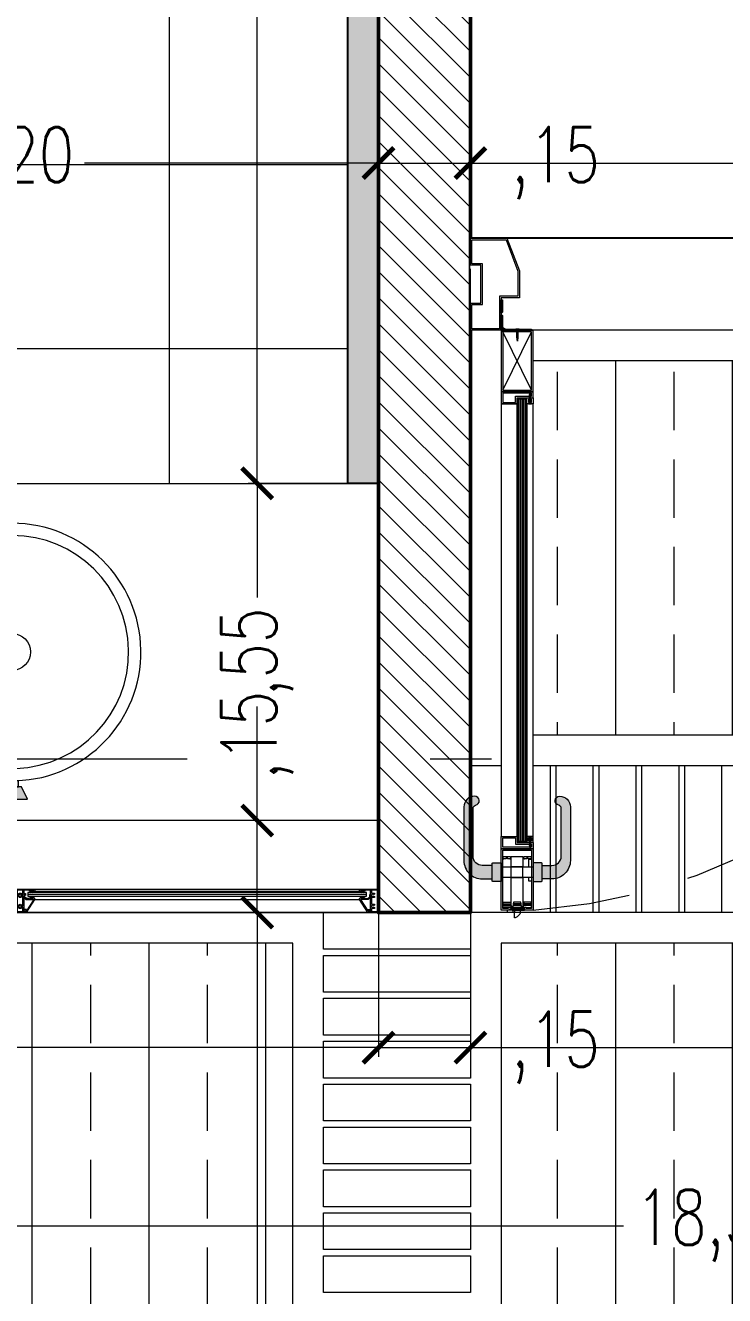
# Model space of a CAD drawing. Header units: millimetres. Extents: x 216 to 2687, y 57 to 1099.
# Drawn here: x 228.446 to 229.588, y 85.072 to 87.144 of the extents above; entities that cross this region are included whole.
import ezdxf

# ---------------------------------------------------------------- set-up
doc = ezdxf.new("R2010")
doc.units = ezdxf.units.MM
doc.header["$LTSCALE"] = 0.5
doc.set_wipeout_variables(frame=1)
doc.header["$PDMODE"] = 35
for name, pattern in [('DASHDOT2', [12.7, 6.35, -3.175, 0, -3.175]), ('DASHED', [19.05, 12.7, -6.35]), ('DASHED2', [9.525, 6.35, -3.175]), ('DIVIDE2', [15.875, 6.35, -3.175, 0, -3.175, 0, -3.175]), ('HIDDEN', [0.375, 0.25, -0.125])]:
    doc.linetypes.add(name, pattern=pattern)
for name, color, linetype, lineweight in [('A-COTAS', 7, 'Continuous', 9), ('A-EJES', 7, 'DASHDOT2', 9), ('A-EJES -APAR', 251, 'DIVIDE2', 9), ('A-HID-APAR', 46, 'Continuous', 13), ('A-MUEB-FIJO', 44, 'Continuous', 15), ('A-MURO', 5, 'Continuous', 50), ('A-MURO-ACHU', 250, 'Continuous', 0), ('A-PISO', 7, 'Continuous', 15), ('A-PISO -ACHU', 55, 'Continuous', 0), ('A-PISO -GRAN', 43, 'Continuous', 13), ('A-PLAN-ACHU1', 105, 'Continuous', 9), ('A-PLAN-ACHU2', 146, 'Continuous', 0), ('A-PLAN-ACHU3', 250, 'Continuous', 0), ('A-PROY', 6, 'HIDDEN', 18), ('A-PUER', 36, 'Continuous', 13), ('A-VENT', 1, 'Continuous', 15), ('A-WIPEOUT', 255, 'Continuous', 0)]:
    doc.layers.add(name, color=color, linetype=linetype, lineweight=lineweight)
doc.layers.add('BORRADOR', color=3, linetype='Continuous', plot=False)
doc.styles.add('Cotas', font='romans.shx', dxfattribs={"width": 0.75})
doc.dimstyles.new("1-25'", dxfattribs={"dimtxt": 0.075, "dimasz": 0.05, "dimexe": 0.015, "dimexo": 0, "dimgap": 0.02, "dimtad": 0, "dimzin": 4, "dimtxsty": 'Cotas', "dimblk": 'ARCHTICK', "dimcen": 0.09, "dimclrd": 142, "dimclre": 2, "dimclrt": 2, "dimadec": 0, "dimazin": 0, "dimtfac": 1, "dimtmove": 0, "dimatfit": 3, "dimfxl": 0.1, "dimlwd": 13, "dimlwe": 9, "dimarcsym": 2})
pattern_1 = [(90, (-2414.34887, -998.31859), (-0.1905, 4e-17), []), (90, (-2414.25362, -998.22334), (-0.1905, 4e-17), [0.09525, -0.047625])]

# ---------------------------------------------------------------- blocks, each defined once
blk = doc.blocks.new('LAVAMANOS_NAL 2')
at = {"layer": 'A-HID-APAR'}
blk.add_hatch(color=256, dxfattribs=at).paths.add_polyline_path([(0.1741, -0.1653), (0.0277, -0.0189), (0.0189, -0.0277), (0.1653, -0.1741)])
h = blk.add_hatch(color=256, dxfattribs=at)
h.paths.add_polyline_path([(0.1626, -0.1485), (0.1556, -0.1414), (0.1414, -0.1556), (0.1485, -0.1626)])
h.paths.add_polyline_path([(0.1874, -0.152), (0.1662, -0.145), (0.145, -0.1662), (0.152, -0.1874)])
at = {"layer": 'A-EJES -APAR', "linetype": 'DASHED2', "ltscale": 0.5}
blk.add_line((0.2383, -0.2383), (-0.2921, 0.2921), dxfattribs=at)
at = {"layer": 'A-HID-APAR'}
blk.add_line((0.0494, -0.0406), (0.0406, -0.0494), dxfattribs=at)
for points in [[(0.1741, -0.1653), (0.0277, -0.0189), (0.0189, -0.0277), (0.1653, -0.1741)], [(0.1874, -0.152), (0.1662, -0.145), (0.145, -0.1662), (0.152, -0.1874)]]:
    blk.add_lwpolyline(points, close=True, dxfattribs=at)
blk.add_lwpolyline([(0.1626, -0.1485), (0.1556, -0.1414), (0.1414, -0.1556), (0.1485, -0.1626), (0.1626, -0.1485)], dxfattribs=at)
blk.add_circle((0, 0), 0.03, dxfattribs=at)
for radius, start, end in [(0.21, 316.7058, 313.2949), (0.19, 316.8855, 313.1153)]:
    blk.add_arc((0, 0), radius, start, end, dxfattribs=at)
blk = doc.blocks.new('_ArchTick')
at = {"color": 0, "linetype": 'ByBlock', "const_width": 0.15}
blk.add_lwpolyline([(-0.5, -0.5), (0.5, 0.5)], dxfattribs=at)
blk = doc.blocks.new('*D161')
at = {"layer": 'A-COTAS', "color": 2, "linetype": 'DASHDOT2', "lineweight": 9, "transparency": 16777216}
for p, q in [((226.7228, 85.6969), (226.7228, 85.4615)), ((229.0228, 85.6969), (229.0228, 85.4615))]:
    blk.add_line(p, q, dxfattribs=at)
at = {"layer": 'A-COTAS', "color": 142, "linetype": 'Continuous', "lineweight": 13, "transparency": 16777216}
for p, q in [((226.7228, 85.4765), (227.7499, 85.4765)), ((229.0228, 85.4765), (227.9956, 85.4765))]:
    blk.add_line(p, q, dxfattribs=at)
at = {"layer": 'DEFPOINTS', "color": 0, "transparency": 16777216}
for p in [(226.7228, 85.6969), (229.0228, 85.6969), (229.0228, 85.4765)]:
    blk.add_point(p, dxfattribs=at)
at = {"layer": 'A-COTAS', "color": 142, "lineweight": 13, "transparency": 16777216, "xscale": 0.05, "yscale": 0.05, "zscale": 0.05, "rotation": 180}
blk.add_blockref('_ArchTick', (226.7228, 85.4765), dxfattribs=at)
at = {"layer": 'A-COTAS', "color": 142, "lineweight": 13, "transparency": 16777216, "xscale": 0.05, "yscale": 0.05, "zscale": 0.05}
blk.add_blockref('_ArchTick', (229.0228, 85.4765), dxfattribs=at)
at = {"layer": 'A-COTAS', "color": 2, "transparency": 16777216, "insert": (227.8728, 85.4765), "char_height": 0.09, "attachment_point": 5, "style": 'Cotas'}
blk.add_mtext('2,30', dxfattribs=at)
blk = doc.blocks.new('ALN-177', base_point=(0.5588, 0.5404))
at = {"layer": 'A-PLAN-ACHU1'}
for p, q in [((0.5343, 0.5506), (0.5324, 0.5529)), ((0.5344, 0.5519), (0.5324, 0.5529)), ((0.5343, 0.5506), (0.5324, 0.5484)), ((0.5343, 0.5494), (0.5324, 0.5484)), ((0.5361, 0.5485), (0.5343, 0.5494)), ((0.5361, 0.5528), (0.5344, 0.5519)), ((0.5361, 0.5485), (0.5361, 0.5528))]:
    blk.add_line(p, q, dxfattribs=at)
at = {"layer": 'A-VENT'}
blk.add_lwpolyline([(0.5558, 0.5404), (0.5588, 0.5404), (0.5588, 0.5419), (0.5377, 0.5555), (0.5362, 0.5555), (0.5343, 0.554), (0.5343, 0.5521), (0.5362, 0.5536), (0.5362, 0.5478), (0.5343, 0.5493), (0.5343, 0.5481), (0.5362, 0.5466), (0.5362, 0.5418), (0.5332, 0.5388), (0.5295, 0.5388), (0.5295, 0.5386), (0.5305, 0.5376), (0.5342, 0.5376), (0.5377, 0.5412), (0.5377, 0.5537), (0.5561, 0.5419), (0.5541, 0.5419), (0.5541, 0.5389, 1), (0.5566, 0.5389)], format="xyb", close=True, dxfattribs=at)
blk = doc.blocks.new('ALN-292')
at = {"layer": 'A-VENT'}
blk.add_lwpolyline([(0, 0.024), (0, 0), (0.0035, 0), (0.0035, 0.0025), (0.0015, 0.0015), (0.0015, 0.0079), (0.0035, 0.0069), (0.0035, 0.008), (0.0015, 0.009), (0.0015, 0.0179), (0.007, 0.0179), (0.007, 0.015), (0.01, 0.015), (0.0092, 0.0165), (0.0085, 0.0165), (0.0085, 0.0179), (0.0365, 0.0179), (0.0365, 0.0165), (0.0358, 0.0165), (0.035, 0.015), (0.038, 0.015), (0.038, 0.024), (0.038, 0.033), (0.035, 0.033), (0.0358, 0.0315), (0.0365, 0.0315), (0.0365, 0.0301), (0.0085, 0.0301), (0.0085, 0.0315), (0.0092, 0.0315), (0.01, 0.033), (0.007, 0.033), (0.007, 0.0301), (0.0015, 0.0301), (0.0015, 0.039), (0.0035, 0.04), (0.0035, 0.0411), (0.0015, 0.0401), (0.0015, 0.0465), (0.0035, 0.0455), (0.0035, 0.048), (0, 0.048)], close=True, dxfattribs=at)
for points in [[(0.0092, 0.0274, 0.352285), (0.0065, 0.024, 0.352285), (0.0092, 0.0206), (0.0092, 0.0194), (0.0015, 0.0194), (0.0015, 0.024), (0.0015, 0.0286), (0.0092, 0.0286)], [(0.008, 0.024, 1), (0.012, 0.024, 1)], [(0.0272, 0.0274, 0.352285), (0.0245, 0.024, 0.352285), (0.0272, 0.0206), (0.0272, 0.0194), (0.0107, 0.0194), (0.0107, 0.0206, 0.352285), (0.0135, 0.024, 0.352285), (0.0107, 0.0274), (0.0107, 0.0286), (0.0272, 0.0286)], [(0.026, 0.024, 1), (0.03, 0.024, 1)], [(0.0288, 0.0206, 0.352285), (0.0315, 0.024, 0.352285), (0.0288, 0.0274), (0.0288, 0.0286), (0.0365, 0.0286), (0.0365, 0.024), (0.0365, 0.0194), (0.0288, 0.0194)]]:
    blk.add_lwpolyline(points, format="xyb", close=True, dxfattribs=at)
blk = doc.blocks.new('V-5_PL_BLQ4')
at = {"layer": 'A-PLAN-ACHU1'}
blk.add_lwpolyline([(2.2803, 0.1175), (1.7277, 0.1175), (1.7277, 0.1235), (2.2803, 0.1235)], close=True, dxfattribs=at)
for points in [[(1.7321, 0.1141), (1.7364, 0.1141), (1.7354, 0.1159), (1.7364, 0.1178), (1.7342, 0.1159), (1.732, 0.1178), (1.733, 0.1158), (1.7321, 0.1141)], [(1.7322, 0.1141), (1.7365, 0.1141), (1.7355, 0.1159), (1.7365, 0.1178), (1.7343, 0.1159), (1.7321, 0.1178), (1.7331, 0.1158), (1.7322, 0.1141)], [(2.2718, 0.1141), (2.2761, 0.1141), (2.2751, 0.1159), (2.2761, 0.1178), (2.2739, 0.1159), (2.2717, 0.1178), (2.2727, 0.1158), (2.2718, 0.1141)]]:
    blk.add_lwpolyline(points, dxfattribs=at)
at = {"layer": 'A-PLAN-ACHU2'}
for points in [[(1.739, 0.1289), (2.269, 0.1289)], [(2.2803, 0.1205), (1.7277, 0.1205)], [(2.269, 0.1155), (1.739, 0.1155)], [(1.739, 0.112), (2.2796, 0.112)]]:
    blk.add_lwpolyline(points, dxfattribs=at)
at = {"layer": 'A-VENT'}
blk.add_lwpolyline([(2.3, 0.15), (2.3, 0), (0, 0), (0, 0.15)], close=True, dxfattribs=at)
blk.add_lwpolyline([(2.2921, 0.121, -3.732051), (2.2921, 0.123), (2.2934, 0.1238), (2.2934, 0.1255), (2.2884, 0.1255), (2.2884, 0.1365), (2.2934, 0.1365), (2.2934, 0.1382), (2.2921, 0.139, -3.732051), (2.2921, 0.141), (2.2934, 0.1418), (2.2934, 0.1435), (2.2884, 0.1435), (2.2884, 0.1485), (2.2984, 0.1485), (2.2984, 0.1464), (2.3, 0.148), (2.3, 0.15), (2.284, 0.15), (2.284, 0.147), (2.2855, 0.1478), (2.2855, 0.1485), (2.2869, 0.1485), (2.2869, 0.1135), (2.278, 0.1135), (2.277, 0.1155), (2.2759, 0.1155), (2.2769, 0.1135), (2.2705, 0.1135), (2.2715, 0.1155), (2.269, 0.1155), (2.269, 0.112), (2.3, 0.112), (2.3, 0.114), (2.2984, 0.1156), (2.2984, 0.1135), (2.2884, 0.1135), (2.2884, 0.1185), (2.2934, 0.1185), (2.2934, 0.1202)], format="xyb", close=True, dxfattribs=at)
at = {"layer": 'A-VENT', "rotation": 90}
for name, p in [('ALN-292', (1.739, 0.112)), ('ALN-177', (2.2841, 0.15))]:
    blk.add_blockref(name, p, dxfattribs=at)
at = {"layer": 'A-VENT', "xscale": -1, "rotation": 270}
blk.add_blockref('ALN-177', (1.7239, 0.15), dxfattribs=at)
blk = doc.blocks.new('*D240')
at = {"layer": 'A-COTAS', "color": 2, "linetype": 'DASHDOT2', "lineweight": 9, "transparency": 16777216}
for p, q in [((229.0228, 85.6969), (229.0228, 85.4615)), ((229.1728, 85.6969), (229.1728, 85.4615))]:
    blk.add_line(p, q, dxfattribs=at)
at = {"layer": 'A-COTAS', "color": 142, "linetype": 'Continuous', "lineweight": 13, "transparency": 16777216}
for p, q in [((229.0228, 85.4765), (229.1728, 85.4765)), ((229.1728, 85.4765), (229.2228, 85.4765))]:
    blk.add_line(p, q, dxfattribs=at)
at = {"layer": 'DEFPOINTS', "color": 0, "transparency": 16777216}
for p in [(229.0228, 85.6969), (229.1728, 85.6969), (229.1728, 85.4765)]:
    blk.add_point(p, dxfattribs=at)
at = {"layer": 'A-COTAS', "color": 142, "lineweight": 13, "transparency": 16777216, "xscale": 0.05, "yscale": 0.05, "zscale": 0.05, "rotation": 180}
blk.add_blockref('_ArchTick', (229.0228, 85.4765), dxfattribs=at)
at = {"layer": 'A-COTAS', "color": 142, "lineweight": 13, "transparency": 16777216, "xscale": 0.05, "yscale": 0.05, "zscale": 0.05}
blk.add_blockref('_ArchTick', (229.1728, 85.4765), dxfattribs=at)
at = {"layer": 'A-COTAS', "color": 2, "transparency": 16777216, "insert": (229.3119, 85.4765), "char_height": 0.09, "attachment_point": 5, "style": 'Cotas'}
blk.add_mtext(',15', dxfattribs=at)
blk = doc.blocks.new('*D241')
at = {"layer": 'A-COTAS', "color": 2, "linetype": 'DASHDOT2', "lineweight": 9, "transparency": 16777216}
for p, q in [((229.1728, 85.6969), (229.1728, 85.4615)), ((230.6728, 85.6969), (230.6728, 85.4615))]:
    blk.add_line(p, q, dxfattribs=at)
at = {"layer": 'A-COTAS', "color": 142, "linetype": 'Continuous', "lineweight": 13, "transparency": 16777216}
for p, q in [((229.1728, 85.4765), (229.8047, 85.4765)), ((230.6728, 85.4765), (230.0408, 85.4765))]:
    blk.add_line(p, q, dxfattribs=at)
at = {"layer": 'DEFPOINTS', "color": 0, "transparency": 16777216}
for p in [(229.1728, 85.6969), (230.6728, 85.6969), (230.6728, 85.4765)]:
    blk.add_point(p, dxfattribs=at)
at = {"layer": 'A-COTAS', "color": 142, "lineweight": 13, "transparency": 16777216, "xscale": 0.05, "yscale": 0.05, "zscale": 0.05, "rotation": 180}
blk.add_blockref('_ArchTick', (229.1728, 85.4765), dxfattribs=at)
at = {"layer": 'A-COTAS', "color": 142, "lineweight": 13, "transparency": 16777216, "xscale": 0.05, "yscale": 0.05, "zscale": 0.05}
blk.add_blockref('_ArchTick', (230.6728, 85.4765), dxfattribs=at)
at = {"layer": 'A-COTAS', "color": 2, "transparency": 16777216, "insert": (229.9228, 85.4765), "char_height": 0.09, "attachment_point": 5, "style": 'Cotas'}
blk.add_mtext('1,50', dxfattribs=at)
blk = doc.blocks.new('*D277')
at = {"layer": 'A-COTAS', "color": 2, "linetype": 'DASHDOT2', "lineweight": 9, "transparency": 16777216}
for p, q in [((227.8272, 86.5469), (227.8272, 86.9346)), ((229.0228, 86.9196), (229.0228, 86.9346))]:
    blk.add_line(p, q, dxfattribs=at)
at = {"layer": 'A-COTAS', "color": 142, "linetype": 'Continuous', "lineweight": 13, "transparency": 16777216}
for p, q in [((227.8272, 86.9196), (228.3069, 86.9196)), ((229.0228, 86.9196), (228.543, 86.9196))]:
    blk.add_line(p, q, dxfattribs=at)
at = {"layer": 'DEFPOINTS', "color": 0, "transparency": 16777216}
for p in [(229.0228, 86.9196), (229.0228, 86.9196), (227.8272, 86.5469)]:
    blk.add_point(p, dxfattribs=at)
at = {"layer": 'A-COTAS', "color": 142, "lineweight": 13, "transparency": 16777216, "xscale": 0.05, "yscale": 0.05, "zscale": 0.05, "rotation": 180}
blk.add_blockref('_ArchTick', (227.8272, 86.9196), dxfattribs=at)
at = {"layer": 'A-COTAS', "color": 142, "lineweight": 13, "transparency": 16777216, "xscale": 0.05, "yscale": 0.05, "zscale": 0.05}
blk.add_blockref('_ArchTick', (229.0228, 86.9196), dxfattribs=at)
at = {"layer": 'A-COTAS', "color": 2, "transparency": 16777216, "insert": (228.425, 86.9196), "char_height": 0.09, "attachment_point": 5, "style": 'Cotas'}
blk.add_mtext('1,20', dxfattribs=at)
blk = doc.blocks.new('*D278')
at = {"layer": 'A-COTAS', "color": 2, "linetype": 'DASHDOT2', "lineweight": 9, "transparency": 16777216}
for p, q in [((229.0228, 86.9196), (229.0228, 86.9346)), ((229.1728, 86.9196), (229.1728, 86.9346))]:
    blk.add_line(p, q, dxfattribs=at)
at = {"layer": 'A-COTAS', "color": 142, "linetype": 'Continuous', "lineweight": 13, "transparency": 16777216}
for p, q in [((229.0228, 86.9196), (229.1728, 86.9196)), ((229.1728, 86.9196), (229.2228, 86.9196))]:
    blk.add_line(p, q, dxfattribs=at)
at = {"layer": 'DEFPOINTS', "color": 0, "transparency": 16777216}
for p in [(229.0228, 86.9196), (229.1728, 86.9196), (229.1728, 86.9196)]:
    blk.add_point(p, dxfattribs=at)
at = {"layer": 'A-COTAS', "color": 142, "lineweight": 13, "transparency": 16777216, "xscale": 0.05, "yscale": 0.05, "zscale": 0.05, "rotation": 180}
blk.add_blockref('_ArchTick', (229.0228, 86.9196), dxfattribs=at)
at = {"layer": 'A-COTAS', "color": 142, "lineweight": 13, "transparency": 16777216, "xscale": 0.05, "yscale": 0.05, "zscale": 0.05}
blk.add_blockref('_ArchTick', (229.1728, 86.9196), dxfattribs=at)
at = {"layer": 'A-COTAS', "color": 2, "transparency": 16777216, "insert": (229.3119, 86.9196), "char_height": 0.09, "attachment_point": 5, "style": 'Cotas'}
blk.add_mtext(',15', dxfattribs=at)
blk = doc.blocks.new('*D279')
at = {"layer": 'A-COTAS', "color": 2, "linetype": 'DASHDOT2', "lineweight": 9, "transparency": 16777216}
for p, q in [((229.1728, 86.9196), (229.1728, 86.9346)), ((230.6728, 86.7969), (230.6728, 86.9346))]:
    blk.add_line(p, q, dxfattribs=at)
at = {"layer": 'A-COTAS', "color": 142, "linetype": 'Continuous', "lineweight": 13, "transparency": 16777216}
for p, q in [((229.1728, 86.9196), (229.8047, 86.9196)), ((230.6728, 86.9196), (230.0408, 86.9196))]:
    blk.add_line(p, q, dxfattribs=at)
at = {"layer": 'DEFPOINTS', "color": 0, "transparency": 16777216}
for p in [(229.1728, 86.9196), (230.6728, 86.9196), (230.6728, 86.7969)]:
    blk.add_point(p, dxfattribs=at)
at = {"layer": 'A-COTAS', "color": 142, "lineweight": 13, "transparency": 16777216, "xscale": 0.05, "yscale": 0.05, "zscale": 0.05, "rotation": 180}
blk.add_blockref('_ArchTick', (229.1728, 86.9196), dxfattribs=at)
at = {"layer": 'A-COTAS', "color": 142, "lineweight": 13, "transparency": 16777216, "xscale": 0.05, "yscale": 0.05, "zscale": 0.05}
blk.add_blockref('_ArchTick', (230.6728, 86.9196), dxfattribs=at)
at = {"layer": 'A-COTAS', "color": 2, "transparency": 16777216, "insert": (229.9228, 86.9196), "char_height": 0.09, "attachment_point": 5, "style": 'Cotas'}
blk.add_mtext('1,50', dxfattribs=at)
blk = doc.blocks.new('*D301')
at = {"layer": 'A-COTAS', "color": 2, "linetype": 'DASHDOT2', "lineweight": 9, "transparency": 16777216}
for p, q in [((220.4228, 85.6969), (220.4228, 85.171)), ((238.7228, 85.6969), (238.7228, 85.171))]:
    blk.add_line(p, q, dxfattribs=at)
at = {"layer": 'A-COTAS', "color": 142, "linetype": 'Continuous', "lineweight": 13, "transparency": 16777216}
for p, q in [((220.4228, 85.186), (229.4226, 85.186)), ((238.7228, 85.186), (229.7229, 85.186))]:
    blk.add_line(p, q, dxfattribs=at)
at = {"layer": 'DEFPOINTS', "color": 0, "transparency": 16777216}
for p in [(220.4228, 85.6969), (238.7228, 85.6969), (238.7228, 85.186)]:
    blk.add_point(p, dxfattribs=at)
at = {"layer": 'A-COTAS', "color": 142, "lineweight": 13, "transparency": 16777216, "xscale": 0.05, "yscale": 0.05, "zscale": 0.05, "rotation": 180}
blk.add_blockref('_ArchTick', (220.4228, 85.186), dxfattribs=at)
at = {"layer": 'A-COTAS', "color": 142, "lineweight": 13, "transparency": 16777216, "xscale": 0.05, "yscale": 0.05, "zscale": 0.05}
blk.add_blockref('_ArchTick', (238.7228, 85.186), dxfattribs=at)
at = {"layer": 'A-COTAS', "color": 2, "transparency": 16777216, "insert": (229.5728, 85.186), "char_height": 0.09, "attachment_point": 5, "style": 'Cotas'}
blk.add_mtext('18,30', dxfattribs=at)
blk = doc.blocks.new('*D344')
at = {"layer": 'A-COTAS', "color": 142, "linetype": 'Continuous', "lineweight": 13, "transparency": 16777216}
for p, q in [((228.8248, 85.8469), (228.8248, 85.8969)), ((228.8248, 85.6969), (228.8248, 85.8469))]:
    blk.add_line(p, q, dxfattribs=at)
at = {"layer": 'A-COTAS', "color": 2, "linetype": 'DASHDOT2', "lineweight": 9, "transparency": 16777216}
for p, q in [((229.0228, 85.8469), (228.8098, 85.8469)), ((229.0228, 85.6969), (228.8098, 85.6969))]:
    blk.add_line(p, q, dxfattribs=at)
at = {"layer": 'DEFPOINTS', "color": 0, "transparency": 16777216}
for p in [(228.8248, 85.8469), (229.0228, 85.8469), (229.0228, 85.6969)]:
    blk.add_point(p, dxfattribs=at)
at = {"layer": 'A-COTAS', "color": 142, "lineweight": 13, "transparency": 16777216, "xscale": 0.05, "yscale": 0.05, "zscale": 0.05}
for p, rotation in [((228.8248, 85.8469), 90), ((228.8248, 85.6969), 270)]:
    blk.add_blockref('_ArchTick', p, dxfattribs=dict(at, rotation=rotation))
at = {"layer": 'A-COTAS', "color": 2, "transparency": 16777216, "insert": (228.8248, 85.986), "char_height": 0.09, "attachment_point": 5, "rotation": 90, "style": 'Cotas'}
blk.add_mtext(',15', dxfattribs=at)
blk = doc.blocks.new('*D345')
at = {"layer": 'A-COTAS', "color": 2, "linetype": 'DASHDOT2', "lineweight": 9, "transparency": 16777216}
for p, q in [((229.0228, 86.3969), (228.8098, 86.3969)), ((229.0228, 85.8469), (228.8098, 85.8469))]:
    blk.add_line(p, q, dxfattribs=at)
at = {"layer": 'A-COTAS', "color": 142, "linetype": 'Continuous', "lineweight": 13, "transparency": 16777216}
for p, q in [((228.8248, 86.3969), (228.8248, 86.211)), ((228.8248, 85.8469), (228.8248, 86.0328))]:
    blk.add_line(p, q, dxfattribs=at)
at = {"layer": 'DEFPOINTS', "color": 0, "transparency": 16777216}
for p in [(228.8248, 86.3969), (229.0228, 86.3969), (229.0228, 85.8469)]:
    blk.add_point(p, dxfattribs=at)
at = {"layer": 'A-COTAS', "color": 142, "lineweight": 13, "transparency": 16777216, "xscale": 0.05, "yscale": 0.05, "zscale": 0.05}
for p, rotation in [((228.8248, 86.3969), 90), ((228.8248, 85.8469), 270)]:
    blk.add_blockref('_ArchTick', p, dxfattribs=dict(at, rotation=rotation))
at = {"layer": 'A-COTAS', "color": 2, "transparency": 16777216, "insert": (228.8248, 86.1219), "char_height": 0.09, "attachment_point": 5, "rotation": 90, "style": 'Cotas'}
blk.add_mtext(',55', dxfattribs=at)
blk = doc.blocks.new('*D346')
at = {"layer": 'A-COTAS', "color": 2, "linetype": 'DASHDOT2', "lineweight": 9, "transparency": 16777216}
for p, q in [((229.0228, 88.6969), (228.8098, 88.6969)), ((229.0228, 86.3969), (228.8098, 86.3969))]:
    blk.add_line(p, q, dxfattribs=at)
at = {"layer": 'A-COTAS', "color": 142, "linetype": 'Continuous', "lineweight": 13, "transparency": 16777216}
for p, q in [((228.8248, 88.6969), (228.8248, 87.6698)), ((228.8248, 86.3969), (228.8248, 87.4241))]:
    blk.add_line(p, q, dxfattribs=at)
at = {"layer": 'DEFPOINTS', "color": 0, "transparency": 16777216}
for p in [(228.8248, 88.6969), (229.0228, 88.6969), (229.0228, 86.3969)]:
    blk.add_point(p, dxfattribs=at)
at = {"layer": 'A-COTAS', "color": 142, "lineweight": 13, "transparency": 16777216, "xscale": 0.05, "yscale": 0.05, "zscale": 0.05}
for p, rotation in [((228.8248, 88.6969), 90), ((228.8248, 86.3969), 270)]:
    blk.add_blockref('_ArchTick', p, dxfattribs=dict(at, rotation=rotation))
at = {"layer": 'A-COTAS', "color": 2, "transparency": 16777216, "insert": (228.8248, 87.5469), "char_height": 0.09, "attachment_point": 5, "rotation": 90, "style": 'Cotas'}
blk.add_mtext('2,30', dxfattribs=at)
blk = doc.blocks.new('*D352')
at = {"layer": 'A-COTAS', "color": 2, "linetype": 'DASHDOT2', "lineweight": 9, "transparency": 16777216}
for p, q in [((229.0228, 85.6969), (228.8098, 85.6969)), ((228.8248, 83.8969), (228.8098, 83.8969))]:
    blk.add_line(p, q, dxfattribs=at)
at = {"layer": 'A-COTAS', "color": 142, "linetype": 'Continuous', "lineweight": 13, "transparency": 16777216}
for p, q in [((228.8248, 85.6969), (228.8248, 84.915)), ((228.8248, 83.8969), (228.8248, 84.6789))]:
    blk.add_line(p, q, dxfattribs=at)
at = {"layer": 'DEFPOINTS', "color": 0, "transparency": 16777216}
for p in [(229.0228, 85.6969), (228.8248, 83.8969), (228.8248, 83.8969)]:
    blk.add_point(p, dxfattribs=at)
at = {"layer": 'A-COTAS', "color": 142, "lineweight": 13, "transparency": 16777216, "xscale": 0.05, "yscale": 0.05, "zscale": 0.05}
for p, rotation in [((228.8248, 85.6969), 90), ((228.8248, 83.8969), 270)]:
    blk.add_blockref('_ArchTick', p, dxfattribs=dict(at, rotation=rotation))
at = {"layer": 'A-COTAS', "color": 2, "transparency": 16777216, "insert": (228.8248, 84.7969), "char_height": 0.09, "attachment_point": 5, "rotation": 90, "style": 'Cotas'}
blk.add_mtext('1,80', dxfattribs=at)
blk = doc.blocks.new('TORNILLO_AUTOPERF')
at = {"layer": 'A-PLAN-ACHU2'}
for points in [[(-0.024, 0), (-0.0151, -0.0013), (0, -0.0013), (0.0025, -0.0036), (0.0025, 0.0036), (0, 0.0013), (-0.0151, 0.0013)], [(-0.0231, 0.0001), (-0.024, 0), (-0.0232, -0.0001)], [(-0.0218, 0.0003), (-0.0231, 0.0001), (-0.0232, -0.0001), (-0.0219, -0.0003)], [(-0.0204, 0.0005), (-0.0218, 0.0003), (-0.0219, -0.0003), (-0.0206, -0.0005)], [(-0.0191, 0.0007), (-0.0204, 0.0005), (-0.0206, -0.0005), (-0.0194, -0.0007)], [(-0.0177, 0.0009), (-0.0191, 0.0007), (-0.0194, -0.0007), (-0.0181, -0.0008)], [(-0.0164, 0.0011), (-0.0177, 0.0009), (-0.0181, -0.0008), (-0.0168, -0.001)], [(-0.0151, 0.0013), (-0.0164, 0.0011), (-0.0168, -0.001), (-0.0156, -0.0012)], [(-0.0138, 0.0013), (-0.0151, 0.0013), (-0.0156, -0.0012), (-0.0151, -0.0013), (-0.0143, -0.0013)], [(-0.0125, 0.0013), (-0.0138, 0.0013), (-0.0143, -0.0013), (-0.013, -0.0013)], [(-0.0112, 0.0013), (-0.0125, 0.0013), (-0.013, -0.0013), (-0.0117, -0.0013)], [(-0.0099, 0.0013), (-0.0112, 0.0013), (-0.0117, -0.0013), (-0.0104, -0.0013)], [(-0.0086, 0.0013), (-0.0099, 0.0013), (-0.0104, -0.0013), (-0.0091, -0.0013)], [(-0.0073, 0.0013), (-0.0086, 0.0013), (-0.0091, -0.0013), (-0.0078, -0.0013)]]:
    blk.add_lwpolyline(points, close=True, dxfattribs=at)
for points in [[(-0.024, 0), (-0.0151, 0.0013)], [(-0.024, 0), (-0.0151, -0.0013)], [(0, 0.0013), (-0.0151, 0.0013)], [(0, 0.0013), (0.0025, 0.0036)], [(0, 0.0013), (0, -0.0013)], [(0.0025, 0.0036), (0.0025, -0.0036)], [(0, -0.0013), (-0.0151, -0.0013)], [(0, -0.0013), (0.0025, -0.0036)]]:
    blk.add_lwpolyline(points, dxfattribs=at)
blk = doc.blocks.new('A$C0EDA746B')
at = {"layer": 'A-PLAN-ACHU3', "transparency": 33554687}
h = blk.add_hatch(color=256, dxfattribs=at)
h.dxf.hatch_style = 1
h.set_gradient(color1=(91, 91, 91), color2=(173, 173, 173), rotation=90, tint=1, name='INVCYLINDER')
h.paths.add_polyline_path([(-0.0979, -0.166, 0.356371), (-0.0939, -0.1709, -0.90409), (-0.0954, -0.1858, -0.414177), (-0.1129, -0.1683), (-0.1129, -0.0808, -0.414214), (-0.0829, -0.0508), (-0.067, -0.0508), (-0.067, -0.0728), (-0.0829, -0.0728, 0.414214), (-0.0979, -0.0878)])
h = blk.add_hatch(color=256, dxfattribs=at)
h.dxf.hatch_style = 1
h.set_gradient(color1=(132, 132, 132), color2=(214, 214, 214), tint=1, name='CYLINDER')
edge = h.paths.add_edge_path()
edge.add_arc((-0.066, -0.0758), 0.001, 180, 270)
edge.add_line((-0.066, -0.0768), (-0.0521, -0.0768))
edge.add_line((-0.0521, -0.0768), (-0.0521, -0.0468))
edge.add_line((-0.0521, -0.0468), (-0.066, -0.0468))
edge.add_arc((-0.066, -0.0478), 0.001, 90, 180)
edge.add_line((-0.067, -0.0478), (-0.067, -0.0758))
h = blk.add_hatch(color=256, dxfattribs=at)
h.dxf.hatch_style = 1
h.set_gradient(color1=(132, 132, 132), color2=(214, 214, 214), tint=1, name='CYLINDER')
edge = h.paths.add_edge_path()
edge.add_arc((0.014, -0.0758), 0.001, 270, 360, ccw=False)
edge.add_line((0.014, -0.0768), (0, -0.0768))
edge.add_line((0, -0.0768), (0, -0.0468))
edge.add_line((0, -0.0468), (0.014, -0.0468))
edge.add_arc((0.014, -0.0478), 0.001, 0, 90, ccw=False)
edge.add_line((0.015, -0.0478), (0.015, -0.0758))
h = blk.add_hatch(color=256, dxfattribs=at)
h.dxf.hatch_style = 1
h.set_gradient(color1=(91, 91, 91), color2=(173, 173, 173), rotation=90, tint=1, name='INVCYLINDER')
h.paths.add_polyline_path([(0.0459, -0.166, -0.356371), (0.0419, -0.1709, 0.90409), (0.0434, -0.1858, 0.414177), (0.0609, -0.1683), (0.0609, -0.0808, 0.414214), (0.0309, -0.0508), (0.015, -0.0508), (0.015, -0.0728), (0.0309, -0.0728, -0.414214), (0.0459, -0.0878)])
at = {"layer": 'A-PLAN-ACHU1', "linetype": 'DASHED'}
for p, q in [((-0.0355, -0.0533), (-0.0165, -0.0533)), ((-0.0355, -0.0703), (-0.0165, -0.0703))]:
    blk.add_line(p, q, dxfattribs=at)
at = {"layer": 'A-PLAN-ACHU1'}
for points in [[(-0.0336, -0.0015), (-0.0336, -0.0006), (-0.0342, 0), (-0.0378, 0), (-0.0385, -0.0008), (-0.0385, -0.0015)], [(-0.0193, -0.0015), (-0.0193, -0.0006), (-0.0198, 0), (-0.0322, 0), (-0.0328, -0.0006), (-0.0328, -0.0015)], [(-0.0314, 0.0035), (-0.0314, 0), (-0.0215, 0), (-0.0215, 0.0035)], [(-0.0184, -0.0015), (-0.0184, -0.0006), (-0.0178, 0), (-0.0143, 0), (-0.0135, -0.0008), (-0.0135, -0.0015)], [(-0.0165, -0.0024), (-0.0165, -0.0533), (-0.0355, -0.0533), (-0.0355, -0.0024)], [(0, -0.0533), (0, -0.0703), (-0.0521, -0.0703), (-0.0521, -0.0533)], [(-0.0165, -0.0703), (-0.0165, -0.0873), (-0.0355, -0.0873), (-0.0355, -0.0703)]]:
    blk.add_lwpolyline(points, close=True, dxfattribs=at)
for points in [[(-0.0215, 0.0035), (-0.0314, 0.0035, -0.258942), (-0.0229, 0.0125), (-0.0215, 0.0125)], [(-0.1129, -0.1683), (-0.1129, -0.0808, -0.414214), (-0.0829, -0.0508), (-0.067, -0.0508), (-0.067, -0.0728), (-0.0829, -0.0728, 0.414214), (-0.0979, -0.0878), (-0.0979, -0.166, 0.356371), (-0.0939, -0.1709, -0.90409), (-0.0954, -0.1858, -0.414177)], [(-0.067, -0.0758, 0.414214), (-0.066, -0.0768), (-0.0521, -0.0768), (-0.0521, -0.0468), (-0.066, -0.0468, 0.414214), (-0.067, -0.0478)], [(0.015, -0.0758, -0.414214), (0.014, -0.0768), (0, -0.0768), (0, -0.0468), (0.014, -0.0468, -0.414214), (0.015, -0.0478)], [(0.0609, -0.1683), (0.0609, -0.0808, 0.414214), (0.0309, -0.0508), (0.015, -0.0508), (0.015, -0.0728), (0.0309, -0.0728, -0.414214), (0.0459, -0.0878), (0.0459, -0.166, -0.356371), (0.0419, -0.1709, 0.90409), (0.0434, -0.1858, 0.414177)]]:
    blk.add_lwpolyline(points, format="xyb", close=True, dxfattribs=at)
at = {"layer": 'A-PLAN-ACHU1', "linetype": 'Continuous'}
for points in [[(-0.0496, -0.0533), (-0.0496, -0.0472), (-0.0449, -0.0472), (-0.0449, -0.0533)], [(-0.0449, -0.0703), (-0.0449, -0.0831), (-0.0496, -0.0831), (-0.0496, -0.0703)]]:
    blk.add_lwpolyline(points, dxfattribs=at)
at = {"layer": 'A-PLAN-ACHU2', "linetype": 'HIDDEN', "ltscale": 0.01}
for p, q in [((-0.0493, -0.0102), (-0.0362, -0.0102)), ((-0.0491, -0.0096), (-0.0364, -0.0096)), ((-0.0326, -0.0102), (-0.0195, -0.0102)), ((-0.0324, -0.0096), (-0.0197, -0.0096)), ((-0.0027, -0.0102), (-0.0159, -0.0102)), ((-0.003, -0.0096), (-0.0156, -0.0096))]:
    blk.add_line(p, q, dxfattribs=at)
for points in [[(-0.0359, -0.0074), (-0.0359, -0.0051, 0.414214), (-0.037, -0.0039), (-0.0485, -0.0039, 0.414214), (-0.0497, -0.0051), (-0.0497, -0.0074)], [(-0.0191, -0.0074), (-0.0191, -0.0051, 0.414214), (-0.0203, -0.0039), (-0.0318, -0.0039, 0.414214), (-0.0329, -0.0051), (-0.0329, -0.0074)], [(-0.0162, -0.0074), (-0.0162, -0.0051, -0.414214), (-0.0151, -0.0039), (-0.0036, -0.0039, -0.414214), (-0.0024, -0.0051), (-0.0024, -0.0074)], [(-0.0488, -0.0873), (-0.0488, -0.0849, -0.414213), (-0.0476, -0.0837), (-0.0437, -0.0837), (-0.0437, -0.0855), (-0.0419, -0.0855), (-0.0419, -0.0837), (-0.038, -0.0837, -0.414213), (-0.0368, -0.0849), (-0.0368, -0.0873)], [(-0.0152, -0.0873), (-0.0152, -0.0849, -0.414213), (-0.014, -0.0837), (-0.0101, -0.0837), (-0.0101, -0.0855), (-0.0083, -0.0855), (-0.0083, -0.0837), (-0.0044, -0.0837, -0.414213), (-0.0032, -0.0849), (-0.0032, -0.0873)]]:
    blk.add_lwpolyline(points, format="xyb", close=True, dxfattribs=at)
for points in [[(-0.0491, -0.0074), (-0.0491, -0.0096), (-0.0493, -0.0102), (-0.0485, -0.0131), (-0.037, -0.0131), (-0.0362, -0.0102), (-0.0364, -0.0096), (-0.0364, -0.0074)], [(-0.0324, -0.0074), (-0.0324, -0.0096), (-0.0326, -0.0102), (-0.0318, -0.0131), (-0.0203, -0.0131), (-0.0195, -0.0102), (-0.0197, -0.0096), (-0.0197, -0.0074)], [(-0.003, -0.0074), (-0.003, -0.0096), (-0.0027, -0.0102), (-0.0036, -0.0131), (-0.0151, -0.0131), (-0.0159, -0.0102), (-0.0156, -0.0096), (-0.0156, -0.0074)], [(-0.0355, -0.0533), (-0.0355, -0.0703)], [(-0.0165, -0.0533), (-0.0165, -0.0703)]]:
    blk.add_lwpolyline(points, dxfattribs=at)
at = {"linetype": 'Continuous', "xscale": 0.25, "yscale": 0.25, "zscale": 0.25, "rotation": 90}
blk.add_blockref('TORNILLO_AUTOPERF', (-0.0332, -0.0006), dxfattribs=at)
at = {"linetype": 'Continuous', "extrusion": (0, 0, -1), "xscale": 0.25, "yscale": 0.25, "zscale": -0.25, "rotation": 90}
blk.add_blockref('TORNILLO_AUTOPERF', (0.0188, -0.0006), dxfattribs=at)

msp = doc.modelspace()

# ---------------------------------------------------------------- hatches: boundary and pattern name
at = {"layer": 'A-MURO-ACHU'}
h = msp.add_hatch(dxfattribs=at)
h.set_pattern_fill('_USER', color=256, scale=0.03, angle=135, pattern_type=0)
h.set_pattern_definition([(135, (-2414.348867, -998.31859), (-0.02121320344, -0.02121320344), [])])
h.paths.add_polyline_path([(229.0228, 85.8469), (229.0228, 88.6969), (229.1728, 88.6969), (229.1728, 85.6969), (229.0228, 85.6969)])
at = {"layer": 'A-PISO -ACHU'}
h = msp.add_hatch(dxfattribs=at)
h.set_pattern_fill('NET', color=256, scale=0.0945, angle=180)
h.set_pattern_definition([(180, (-2414.34887, -998.3186), (-4e-17, -0.3000375), []), (270, (-2414.34887, -998.3186), (0.3000375, -6e-17), [])])
h.paths.add_polyline_path([(228.9728, 88.6969), (228.1728, 88.6969), (228.1728, 87.6969), (227.9728, 87.6969), (227.9728, 88.5469), (227.2684, 88.5469), (227.2684, 87.6969), (225.8771, 87.6969), (225.8771, 88.5469), (225.1728, 88.5469), (225.1728, 87.6969), (224.9728, 87.6969), (224.9728, 88.6969), (224.1728, 88.6969), (224.1728, 86.3969), (225.2683, 86.3969), (225.2684, 86.5972), (226.7728, 86.5969), (226.7728, 85.8969), (227.6772, 85.8969), (227.6772, 86.5969), (227.8772, 86.5969), (227.8772, 86.3969), (228.9728, 86.3969)])
h = msp.add_hatch(dxfattribs=at)
h.set_pattern_fill('MUDSTONE', color=252, scale=0.1, angle=180, pattern_type=2)
h.set_pattern_definition([(180, (1331.083261, -2558.829705), (-0.02, -0.01), [0.03, -0.006, 0.02, -0.009, 0.027, -0.008])])
h.paths.add_polyline_path([(229.0228, 88.6969), (229.0228, 86.3969), (228.9728, 86.3969), (228.9728, 88.6969)])
h = msp.add_hatch(dxfattribs=at)
h.set_pattern_fill('ANSI33', color=253, scale=0.03, angle=45)
h.set_pattern_definition(pattern_1)
h.paths.add_polyline_path([(230.6228, 86.5969), (229.2228, 86.5969), (229.2228, 85.9869), (230.6228, 85.9869)])
h = msp.add_hatch(dxfattribs=at)
h.set_pattern_fill('ANSI33', color=253, scale=0.03, angle=45)
h.set_pattern_definition(pattern_1)
h.paths.add_polyline_path([(228.8828, 85.6469), (226.7428, 85.6469), (226.7428, 85.6369), (226.7428, 83.9469), (228.8828, 83.9469)])
h = msp.add_hatch(dxfattribs=at)
h.set_pattern_fill('ANSI33', color=253, scale=0.03, angle=45)
h.set_pattern_definition(pattern_1)
h.paths.add_polyline_path([(230.6228, 85.6469), (229.2228, 85.6469), (229.2228, 85.6369), (229.2228, 83.9469), (230.6228, 83.9469)])

# ---------------------------------------------------------------- linework, layer by layer
at = {"layer": 'A-MUEB-FIJO'}
msp.add_lwpolyline([(229.0228, 86.3969), (229.0228, 85.8469), (227.8272, 85.8469), (227.8272, 86.3969)], close=True, dxfattribs=at)
at = {"layer": 'A-MURO'}
msp.add_lwpolyline([(229.0228, 85.8469), (229.0228, 85.8469), (229.0228, 88.6969), (229.1728, 88.6969), (229.1728, 85.6969), (229.0228, 85.6969)], close=True, dxfattribs=at)
at = {"layer": 'A-PISO'}
msp.add_lwpolyline([(234.4728, 85.6969), (230.6728, 85.6969), (230.6728, 86.6469), (229.1728, 86.6469), (229.1728, 85.6969), (223.9728, 85.6969), (223.9728, 86.6439), (222.4728, 86.6439), (222.4728, 85.6969), (220.4228, 85.6969)], dxfattribs=at)
at = {"layer": 'A-PISO -ACHU', "color": 253}
for points in [[(230.6228, 86.5969), (229.2228, 86.5969), (229.2228, 85.9869), (230.6228, 85.9869)], [(229.1728, 85.6969), (229.1728, 85.9369), (229.2328, 85.9369), (229.2328, 85.6969)], [(228.8828, 85.6469), (226.7428, 85.6469), (226.7428, 85.6369), (226.7428, 83.9469), (228.8828, 83.9469)], [(230.6228, 85.6469), (229.2228, 85.6469), (229.2228, 85.6369), (229.2228, 83.9469), (230.6228, 83.9469)]]:
    msp.add_lwpolyline(points, close=True, dxfattribs=at)
at = {"layer": 'A-PISO -ACHU'}
msp.add_lwpolyline([(229.1728, 85.9369), (230.6728, 85.9369), (230.6728, 85.6969), (229.1728, 85.6969)], close=True, dxfattribs=at)
at = {"layer": 'A-PISO -GRAN'}
msp.add_lwpolyline([(228.9728, 88.6969), (228.1728, 88.6969), (228.1728, 87.6969), (227.9728, 87.6969), (227.9728, 88.5469), (227.2684, 88.5469), (227.2684, 87.6969), (225.8771, 87.6969), (225.8771, 88.5469), (225.1728, 88.5469), (225.1728, 87.6969), (224.9728, 87.6969), (224.9728, 88.6969), (224.1728, 88.6969), (224.1728, 86.3969), (225.2683, 86.3969), (225.2684, 86.5972), (226.7728, 86.5969), (226.7728, 85.8969), (227.6772, 85.8969), (227.6772, 86.5969), (227.8772, 86.5969), (227.8772, 86.3969), (228.9728, 86.3969)], close=True, dxfattribs=at)
at = {"layer": 'A-PLAN-ACHU3', "color": 253}
for points in [[(229.2428, 85.6969), (229.2428, 85.9369), (229.3028, 85.9369), (229.3028, 85.6969)], [(229.3128, 85.6969), (229.3128, 85.9369), (229.3728, 85.9369), (229.3728, 85.6969)], [(229.3828, 85.6969), (229.3828, 85.9369), (229.4428, 85.9369), (229.4428, 85.6969)], [(229.4528, 85.6969), (229.4528, 85.9369), (229.5128, 85.9369), (229.5128, 85.6969)], [(229.5228, 85.6969), (229.5228, 85.9369), (229.5828, 85.9369), (229.5828, 85.6969)], [(229.1728, 85.6369), (228.9328, 85.6369), (228.9328, 85.6969), (229.1728, 85.6969)], [(229.1728, 85.5669), (228.9328, 85.5669), (228.9328, 85.6269), (229.1728, 85.6269)], [(229.1728, 85.4969), (228.9328, 85.4969), (228.9328, 85.5569), (229.1728, 85.5569)], [(229.1728, 85.4269), (228.9328, 85.4269), (228.9328, 85.4869), (229.1728, 85.4869)], [(229.1728, 85.3569), (228.9328, 85.3569), (228.9328, 85.4169), (229.1728, 85.4169)], [(229.1728, 85.2869), (228.9328, 85.2869), (228.9328, 85.3469), (229.1728, 85.3469)], [(229.1728, 85.2169), (228.9328, 85.2169), (228.9328, 85.2769), (229.1728, 85.2769)], [(229.1728, 85.1469), (228.9328, 85.1469), (228.9328, 85.2069), (229.1728, 85.2069)], [(229.1728, 85.0769), (228.9328, 85.0769), (228.9328, 85.1369), (229.1728, 85.1369)]]:
    msp.add_lwpolyline(points, close=True, dxfattribs=at)
at = {"layer": 'BORRADOR'}
msp.add_lwpolyline([(232.4228, 86.1469), (230.826, 86.1469), (230.826, 86.7969), (229.1728, 86.7969), (229.1728, 88.6969), (227.0684, 88.6969), (227.0684, 87.8969), (226.0771, 87.8969), (226.0771, 88.6969), (223.9728, 88.6969), (223.9728, 86.7915), (222.3228, 86.7939), (222.3228, 86.1469), (220.7228, 86.1469)], dxfattribs=at)
msp.add_lwpolyline([(229.0228, 88.6969), (229.0228, 86.3969), (228.9728, 86.3969), (228.9728, 88.6969)], close=True, dxfattribs=at)

# ---------------------------------------------------------------- dimensions: what is measured, and where the dimension line sits
at = {"layer": 'A-COTAS'}
for base, p1, p2, picture, middle in [((229.0228, 86.9196), (227.8272, 86.5469), (229.0228, 86.9196), '*D277', (228.425, 86.9196)), ((229.1728, 86.9196), (229.0228, 86.9196), (229.1728, 86.9196), '*D278', (229.3119, 86.9196)), ((229.0228, 85.4765), (226.7228, 85.6969), (229.0228, 85.6969), '*D161', (227.8728, 85.4765))]:
    dim = msp.add_linear_dim(base=base, p1=p1, p2=p2, dimstyle="1-25'", override={"dimtxt": 0.09}, dxfattribs=at)
    dim.commit()
    dim.dimension.update_dxf_attribs({"geometry": picture, "text_midpoint": middle})
dim = msp.add_linear_dim(base=(228.8248, 83.8969), p1=(229.0228, 85.6969), p2=(228.8248, 83.8969), angle=90, dimstyle="1-25'", override={"dimtxt": 0.09}, dxfattribs=at)
dim.commit()
dim.dimension.update_dxf_attribs({"geometry": '*D352', "text_midpoint": (228.8248, 84.7969)})

# ---------------------------------------------------------------- next in the draw order: block references
at = {"rotation": 314.9999999013629}
msp.add_blockref('LAVAMANOS_NAL 2', (228.425, 86.1219), dxfattribs=at)

# ---------------------------------------------------------------- next in the draw order: linework, layer by layer
at = {"layer": 'A-EJES', "ltscale": 0.25}
msp.add_line((240.5228, 85.9469), (218.6228, 85.9469), dxfattribs=at)
at = {"layer": 'A-PROY'}
msp.add_lwpolyline([(223.9728, 85.6969), (229.1728, 85.6969), (229.1728, 88.6969), (223.9728, 88.6969)], close=True, dxfattribs=at)

# ---------------------------------------------------------------- next in the draw order: block references
at = {"layer": 'A-VENT', "xscale": -1, "rotation": 180}
msp.add_blockref('V-5_PL_BLQ4', (226.7228, 85.8469), dxfattribs=at)

# ---------------------------------------------------------------- next in the draw order: dimensions: what is measured, and where the dimension line sits
at = {"layer": 'A-COTAS'}
for base, p1, p2, picture, middle in [((228.8248, 88.6969), (229.0228, 86.3969), (229.0228, 88.6969), '*D346', (228.8248, 87.5469)), ((228.8248, 86.3969), (229.0228, 85.8469), (229.0228, 86.3969), '*D345', (228.8248, 86.1219)), ((228.8248, 85.8469), (229.0228, 85.6969), (229.0228, 85.8469), '*D344', (228.8248, 85.986))]:
    dim = msp.add_linear_dim(base=base, p1=p1, p2=p2, angle=90, dimstyle="1-25'", override={"dimtxt": 0.09}, dxfattribs=at)
    dim.commit()
    dim.dimension.update_dxf_attribs({"geometry": picture, "text_midpoint": middle})

# ---------------------------------------------------------------- next in the draw order: wipeouts: each hides what was drawn before it
msp.add_wipeout([(229.1728, 86.6469), (229.2228, 86.6469), (229.2228, 86.6999), (229.2528, 86.6999), (229.2528, 86.744), (229.2324, 86.7969), (229.1728, 86.7969)]).dxf.layer = 'A-WIPEOUT'

# ---------------------------------------------------------------- next in the draw order: linework, layer by layer
at = {"layer": 'A-PLAN-ACHU1'}
msp.add_lwpolyline([(229.2228, 86.6966), (229.225, 86.6966), (229.225, 86.6761), (229.2231, 86.6743), (229.2228, 86.6743)], close=True, dxfattribs=at)

# ---------------------------------------------------------------- next in the draw order: dimensions: what is measured, and where the dimension line sits
at = {"layer": 'A-COTAS'}
dim = msp.add_linear_dim(base=(230.6728, 86.9196), p1=(229.1728, 86.9196), p2=(230.6728, 86.7969), dimstyle="1-25'", override={"dimtxt": 0.09}, dxfattribs=at)
dim.commit()
dim.dimension.update_dxf_attribs({"geometry": '*D279', "text_midpoint": (229.9228, 86.9196)})

# ---------------------------------------------------------------- next in the draw order: wipeouts: each hides what was drawn before it
msp.add_wipeout([(229.2231, 85.7009), (229.2751, 85.7009), (229.2751, 86.6466), (229.2231, 86.6466)]).dxf.layer = 'A-WIPEOUT'

# ---------------------------------------------------------------- next in the draw order: linework, layer by layer
at = {"layer": 'A-PLAN-ACHU1'}
for points in [[(229.1752, 86.7552), (229.1752, 86.7945), (229.231, 86.7945), (229.2504, 86.7433), (229.2504, 86.7023), (229.2204, 86.7023), (229.2204, 86.6493), (229.1752, 86.6493), (229.1752, 86.6886), (229.1923, 86.6886), (229.1923, 86.7552)], [(229.2727, 86.6488), (229.2727, 86.6466), (229.2505, 86.6466), (229.2505, 86.6469), (229.2522, 86.6488)], [(229.2501, 86.5266), (229.2501, 86.5356), (229.2641, 86.5356), (229.2641, 86.5266), (229.2637, 86.5266), (229.2637, 86.5352), (229.2505, 86.5352), (229.2505, 86.5266)], [(229.2508, 85.8126), (229.2508, 86.5349), (229.2634, 86.5349), (229.2634, 85.8126)], [(229.2501, 85.8209), (229.2501, 85.8119), (229.2641, 85.8119), (229.2641, 85.8209), (229.2637, 85.8209), (229.2637, 85.8123), (229.2505, 85.8123), (229.2505, 85.8209)]]:
    msp.add_lwpolyline(points, close=True, dxfattribs=at)
for points in [[(229.2228, 86.6724), (229.2231, 86.6724), (229.225, 86.6707), (229.225, 86.6514, 0.346783), (229.2233, 86.6493), (229.2228, 86.6493)], [(229.2255, 86.6515, -0.346783), (229.2275, 86.6498, -0.48502), (229.2255, 86.6472, -1)], [(229.2255, 86.6477, 1), (229.2255, 86.6509, 1)], [(229.2468, 86.6488), (229.2486, 86.6469), (229.2486, 86.6466), (229.2255, 86.6466), (229.2255, 86.6472, 0.346783), (229.2275, 86.6488)]]:
    msp.add_lwpolyline(points, format="xyb", close=True, dxfattribs=at)
at = {"layer": 'A-PLAN-ACHU2', "linetype": 'HIDDEN', "ltscale": 0.01}
for points in [[(229.2297, 86.6493), (229.2212, 86.6493)], [(229.2255, 86.645), (229.2255, 86.6536)]]:
    msp.add_lwpolyline(points, dxfattribs=at)
at = {"layer": 'A-PLAN-ACHU2'}
for points in [[(229.2491, 85.8209), (229.2491, 86.5266), (229.2231, 86.5266), (229.2231, 85.8209)], [(229.2751, 85.8209), (229.2751, 86.5266), (229.2651, 86.5266), (229.2651, 85.8209)]]:
    msp.add_lwpolyline(points, close=True, dxfattribs=at)
for points in [[(229.2521, 86.5349), (229.2521, 85.8126)], [(229.2546, 86.5349), (229.2546, 85.8126)], [(229.2596, 86.5349), (229.2596, 85.8126)], [(229.2621, 86.5349), (229.2621, 85.8126)]]:
    msp.add_lwpolyline(points, dxfattribs=at)
at = {"layer": 'A-PLAN-ACHU3'}
for points in [[(229.2255, 86.549), (229.2727, 86.6442)], [(229.2727, 86.549), (229.2255, 86.6442)], [(229.2571, 86.5349), (229.2571, 85.8126)]]:
    msp.add_lwpolyline(points, dxfattribs=at)
at = {"layer": 'A-PROY', "linetype": 'HIDDEN', "ltscale": 0.5}
msp.add_lwpolyline([(230.6728, 86.7969), (230.6728, 86.6469), (229.1728, 86.6469), (229.1728, 86.7969), (230.6728, 86.7969)], close=True, dxfattribs=at)
at = {"layer": 'A-PROY', "color": 250, "linetype": 'DASHED2', "ltscale": 0.05}
msp.add_lwpolyline([(229.2751, 85.7009, 0.390138), (230.1728, 86.6469)], format="xyb", dxfattribs=at)
at = {"layer": 'A-VENT'}
for points in [[(229.1728, 86.7528), (229.1728, 86.7969), (229.2324, 86.7969), (229.2528, 86.744), (229.2528, 86.6999), (229.2228, 86.6999), (229.2228, 86.6469), (229.1728, 86.6469), (229.1728, 86.691), (229.1899, 86.691), (229.1899, 86.7528)], [(229.2231, 86.6466), (229.2231, 86.5466), (229.2751, 86.5466), (229.2751, 86.6466)], [(229.2255, 86.6442), (229.2255, 86.549), (229.2727, 86.549), (229.2727, 86.6442)], [(229.2231, 86.5466), (229.2231, 86.5266), (229.2491, 86.5266), (229.2491, 86.5366), (229.2751, 86.5366), (229.2751, 86.5466)], [(229.2255, 86.5442), (229.2255, 86.529), (229.2467, 86.529), (229.2467, 86.539), (229.2727, 86.539), (229.2727, 86.5442)], [(229.2651, 86.5266), (229.2651, 86.5366), (229.2692, 86.5366), (229.2692, 86.5342), (229.2675, 86.5342), (229.2675, 86.529), (229.2692, 86.529), (229.2692, 86.5285), (229.2674, 86.5266)], [(229.2728, 86.5266), (229.2711, 86.5285), (229.2711, 86.529), (229.2727, 86.529), (229.2727, 86.5342), (229.2711, 86.5342), (229.2711, 86.5366), (229.2751, 86.5366), (229.2751, 86.5266)], [(229.2231, 85.8009), (229.2231, 85.8209), (229.2491, 85.8209), (229.2491, 85.8109), (229.2751, 85.8109), (229.2751, 85.8009)], [(229.2255, 85.8033), (229.2255, 85.8185), (229.2467, 85.8185), (229.2467, 85.8085), (229.2727, 85.8085), (229.2727, 85.8033)], [(229.2651, 85.8209), (229.2651, 85.8109), (229.2692, 85.8109), (229.2692, 85.8133), (229.2675, 85.8133), (229.2675, 85.8185), (229.2692, 85.8185), (229.2692, 85.819), (229.2674, 85.8209)], [(229.2728, 85.8209), (229.2711, 85.819), (229.2711, 85.8185), (229.2727, 85.8185), (229.2727, 85.8133), (229.2711, 85.8133), (229.2711, 85.8109), (229.2751, 85.8109), (229.2751, 85.8209)], [(229.2616, 85.7009), (229.2616, 85.7024), (229.2366, 85.7024), (229.2366, 85.7009), (229.2231, 85.7009), (229.2231, 85.8009), (229.2751, 85.8009), (229.2751, 85.7009)], [(229.264, 85.7033), (229.264, 85.7048), (229.2342, 85.7048), (229.2342, 85.7033), (229.2255, 85.7033), (229.2255, 85.7985), (229.2727, 85.7985), (229.2727, 85.7033)]]:
    msp.add_lwpolyline(points, close=True, dxfattribs=at)

# ---------------------------------------------------------------- next in the draw order: block references
for p, xscale, yscale, zscale, rotation in [((229.2495, 86.6469), -0.75, 0.75, 0.75, 269.9999999996526), ((229.2701, 86.5285), -0.7499999999979952, 0.7499999999979952, 0.7499999999979952, 89.9999999996526), ((229.2701, 85.819), 0.7499999999979952, 0.7499999999979952, 0.7499999999979952, 89.99999999965264)]:
    msp.add_blockref('TORNILLO_AUTOPERF', p, dxfattribs=dict(xscale=xscale, yscale=yscale, zscale=zscale, rotation=rotation))
at = {"layer": 'A-PUER', "rotation": 179.9999999993052}
msp.add_blockref('A$C0EDA746B', (229.2231, 85.7009), dxfattribs=at)

# ---------------------------------------------------------------- next in the draw order: dimensions: what is measured, and where the dimension line sits
at = {"layer": 'A-COTAS'}
for base, p1, p2, picture, middle in [((238.7228, 85.186), (220.4228, 85.6969), (238.7228, 85.6969), '*D301', (229.5728, 85.186)), ((229.1728, 85.4765), (229.0228, 85.6969), (229.1728, 85.6969), '*D240', (229.3119, 85.4765)), ((230.6728, 85.4765), (229.1728, 85.6969), (230.6728, 85.6969), '*D241', (229.9228, 85.4765))]:
    dim = msp.add_linear_dim(base=base, p1=p1, p2=p2, dimstyle="1-25'", override={"dimtxt": 0.09}, dxfattribs=at)
    dim.commit()
    dim.dimension.update_dxf_attribs({"geometry": picture, "text_midpoint": middle})

doc.saveas('drawing.dxf')
